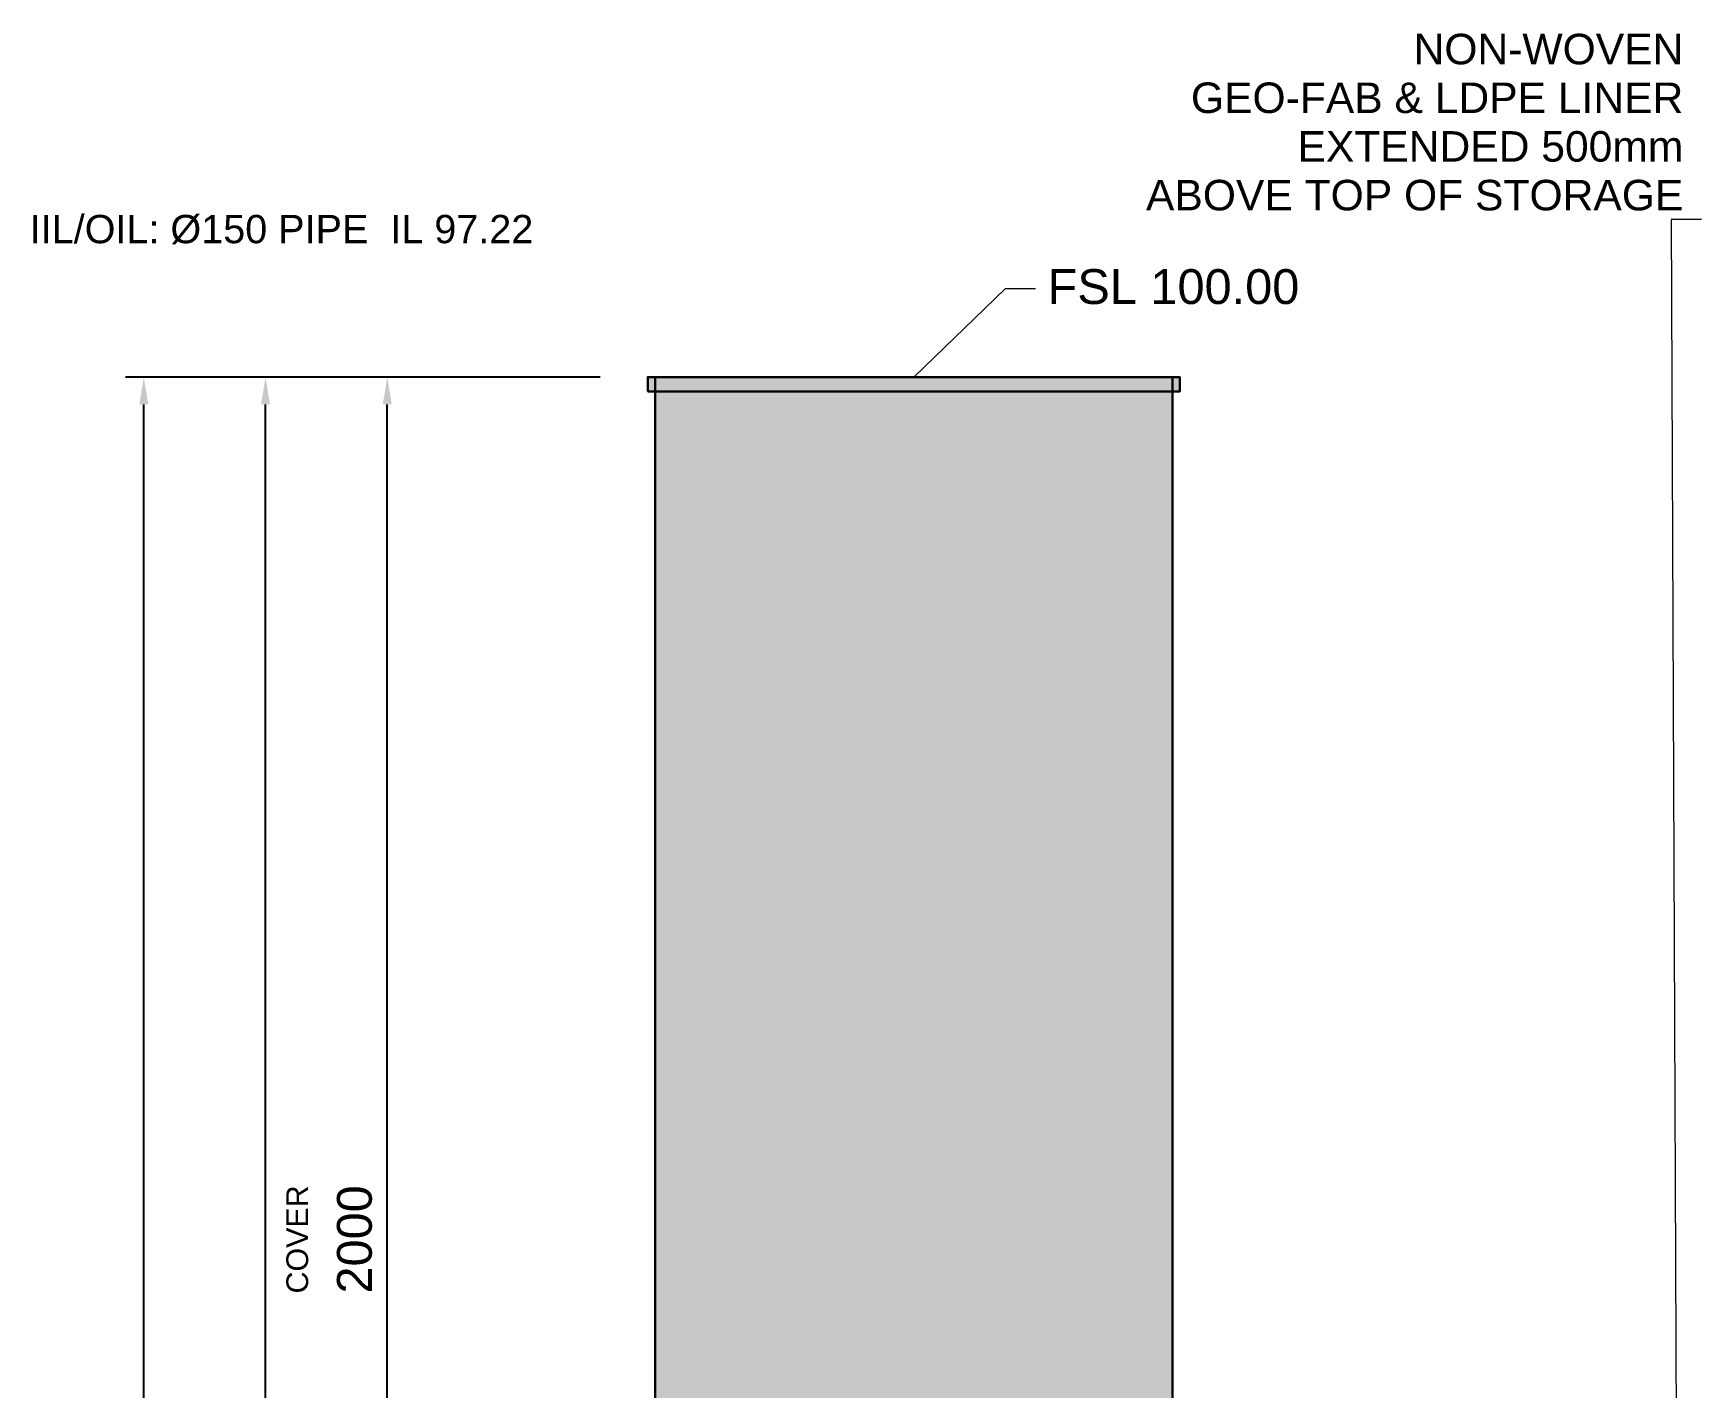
# Model space of a CAD drawing. Header units: millimetres. Extents: x -725 to 2194, y -1079 to 3179.
# Drawn here: x -721 to 1214, y 1608 to 3179 of the extents above; entities that cross this region are included whole.
import ezdxf
from ezdxf.enums import TextEntityAlignment as Align

# ---------------------------------------------------------------- set-up
doc = ezdxf.new("R2010")
doc.units = ezdxf.units.MM
for name, color, linetype in [('ANNOTATIONS', 7, 'Continuous'), ('DIMENSIONS', 7, 'Continuous'), ('LEADERS', 7, 'Continuous'), ('MANHOLES', 7, 'Continuous')]:
    doc.layers.add(name, color=color, linetype=linetype)
doc.styles.add('ARIAL', font='arial.ttf')
doc.dimstyles.get("Standard").update_dxf_attribs({"dimtxt": 2.5, "dimasz": 2.5, "dimexe": 1.25, "dimexo": 0.625, "dimtad": 1, "dimcen": 2.5, "dimazin": 3, "dimtfac": 1, "dimtmove": 0, "dimatfit": 3})

msp = doc.modelspace()

# ---------------------------------------------------------------- linework, layer by layer
at = {"layer": 'LEADERS', "lineweight": 18}
for p, q in [((1213.5, 2962.8), (1178.2, 2962.8)), ((1178.2, 2962.8), (1185.3, 1280)), ((405.8, 2882.3), (300, 2780)), ((441.1, 2882.3), (405.8, 2882.3))]:
    msp.add_line(p, q, dxfattribs=at)
at = {"layer": 'MANHOLES', "lineweight": 30}
for points in [[(-8.5, 2763.1), (608.5, 2763.1), (608.5, 2780), (-8.5, 2780)], [(-8.5, 2763.1), (608.5, 2763.1), (608.5, 2780), (-8.5, 2780)], [(0, 780), (600, 780), (600, 2780), (0, 2780)], [(0, 780), (600, 780), (600, 2780), (0, 2780)]]:
    msp.add_lwpolyline(points, close=True, dxfattribs=at)
at = {"layer": 'MANHOLES', "true_color": 0x737373}
msp.add_solid([(-8.5, 2763.1), (608.5, 2763.1), (-8.5, 2780), (608.5, 2780)], dxfattribs=at)
msp.add_solid([(-8.5, 2763.1), (608.5, 2763.1), (-8.5, 2780), (608.5, 2780)], dxfattribs=at)
at = {"layer": 'MANHOLES', "true_color": 0xb8b8b8}
msp.add_solid([(0, 780), (600, 780), (0, 2780), (600, 2780)], dxfattribs=at)
msp.add_solid([(0, 780), (600, 780), (0, 2780), (600, 2780)], dxfattribs=at)

# ---------------------------------------------------------------- texts
at = {"layer": 'ANNOTATIONS', "style": 'ARIAL'}
for s, height, p in [('NON-WOVEN', 35.36, (1192.3, 3142.7)), ('GEO-FAB & LDPE LINER', 35.362, (1192.3, 3086.2)), ('EXTENDED 500mm', 35.362, (1192.3, 3029.8)), ('ABOVE TOP OF STORAGE', 35.362, (1192.3, 2973.3)), ('IIL/OIL: Ø150 PIPE  IL 97.22', 32.837, (-141.1, 2935.2))]:
    msp.add_text(s, height=height, dxfattribs=at).set_placement(p, align=Align.RIGHT)
msp.add_text('FSL 100.00', height=40.41, dxfattribs=at).set_placement((455.2, 2864.7))
at = {"layer": 'DIMENSIONS', "style": 'ARIAL'}
msp.add_text('COVER', height=25.26, rotation=90, dxfattribs=at).set_placement((-402.2, 1780), align=Align.CENTER)

# ---------------------------------------------------------------- dimensions: what is measured, and where the dimension line sits
at = {"layer": 'DIMENSIONS'}
for base, p1 in [((-592.7, 0), (-63.5, 0)), ((-451.6, 0), (-63.5, 0)), ((-310.4, 780), (-63.5, 780))]:
    msp.add_linear_dim(base=base, p1=p1, p2=(-63.5, 2780), angle=90, dimstyle='Standard', override={"dimtxt": 40.414222, "dimasz": 31.75, "dimexe": 21.166667, "dimexo": 0, "dimgap": 17.638889, "dimtad": 1, "dimtih": 0, "dimtoh": 0, "dimdec": 0, "dimtxsty": 'ARIAL', "dimclrd": 7, "dimclre": 7, "dimclrt": 7}, dxfattribs=at).render()

doc.saveas('drawing.dxf')
